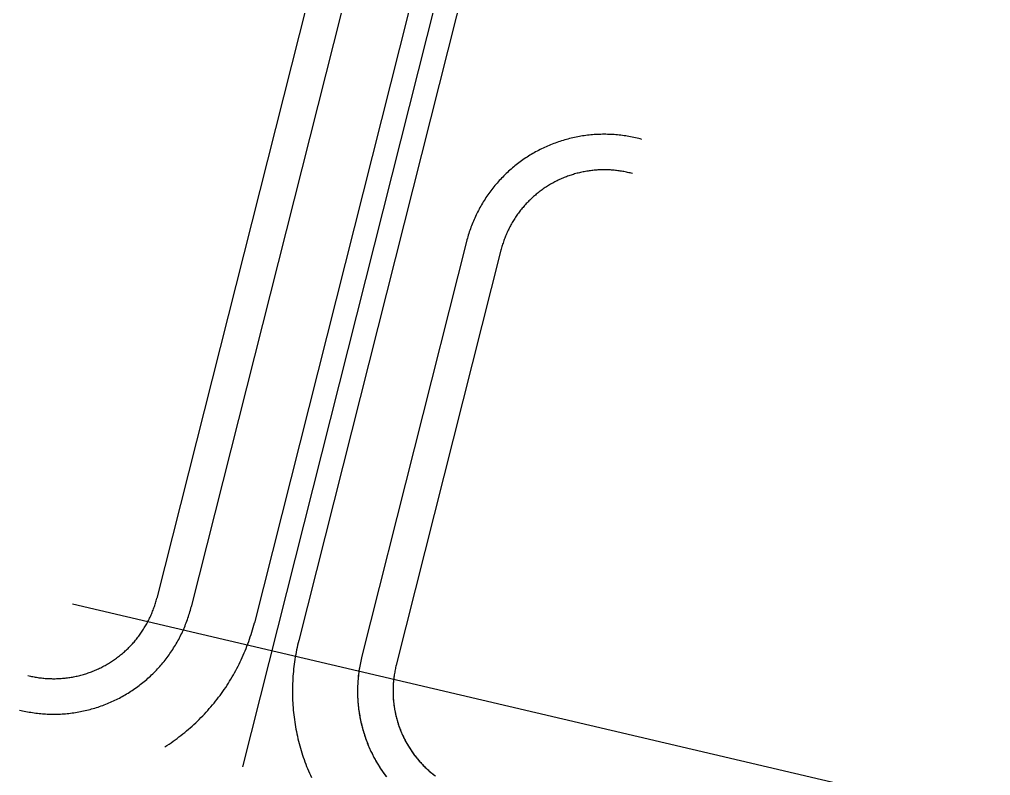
# Model space of a CAD drawing. Header units: metres. Extents: x 680594 to 684853, y 828874 to 830078.
# Drawn here: x 682885.6 to 682967.7, y 829491.9 to 829555.8 of the extents above; entities that cross this region are included whole.
import ezdxf

# ---------------------------------------------------------------- set-up
doc = ezdxf.new("R2010")
doc.units = ezdxf.units.M
doc.layers.add('PLOT_LINES', color=7, linetype='Continuous')

msp = doc.modelspace()

# ---------------------------------------------------------------- linework, layer by layer
at = {"layer": 'PLOT_LINES'}
for points in [[(682952.722, 829683.81), (682904.478, 829492.617)], [(682952.722, 829683.81), (682904.478, 829492.617)], [(682946.868, 829668.785), (682905.487, 829504.791)], [(682946.868, 829668.785), (682905.487, 829504.791)], [(682950.747, 829667.807), (682909.238, 829503.309)], [(682950.747, 829667.807), (682909.238, 829503.309)], [(682923.321, 829610.207), (682897.245, 829506.871)], [(682923.321, 829610.207), (682897.245, 829506.871)], [(682926.229, 829609.473), (682900.154, 829506.137)], [(682926.229, 829609.473), (682900.154, 829506.137)], [(682938.246, 829545.665), (682938.11, 829545.702), (682937.974, 829545.737), (682937.838, 829545.77), (682937.701, 829545.802), (682937.564, 829545.832), (682937.426, 829545.861), (682937.288, 829545.888), (682937.15, 829545.913), (682937.011, 829545.937), (682936.873, 829545.959), (682936.734, 829545.979), (682936.594, 829545.998), (682936.455, 829546.015), (682936.315, 829546.031), (682936.175, 829546.045), (682936.035, 829546.057), (682935.895, 829546.068), (682935.755, 829546.077), (682935.615, 829546.084), (682935.474, 829546.09), (682935.334, 829546.094), (682935.193, 829546.097), (682935.053, 829546.097), (682934.912, 829546.096), (682934.772, 829546.094), (682934.631, 829546.09), (682934.491, 829546.084), (682934.35, 829546.077), (682934.21, 829546.068), (682934.07, 829546.057), (682933.93, 829546.044), (682933.79, 829546.03), (682933.651, 829546.015), (682933.511, 829545.998), (682933.372, 829545.979), (682933.233, 829545.958), (682933.094, 829545.936), (682932.956, 829545.912), (682932.817, 829545.887), (682932.679, 829545.86), (682932.542, 829545.831), (682932.405, 829545.801), (682932.268, 829545.769), (682932.131, 829545.736), (682931.995, 829545.7), (682931.859, 829545.664), (682931.724, 829545.626), (682931.589, 829545.586), (682931.455, 829545.544), (682931.321, 829545.501), (682931.188, 829545.457), (682931.055, 829545.411), (682930.923, 829545.363), (682930.791, 829545.314), (682930.66, 829545.263), (682930.53, 829545.211), (682930.4, 829545.157), (682930.271, 829545.102), (682930.142, 829545.045), (682930.014, 829544.987), (682929.887, 829544.927), (682929.761, 829544.866), (682929.635, 829544.803), (682929.51, 829544.739), (682929.386, 829544.673), (682929.262, 829544.606), (682929.14, 829544.538), (682929.018, 829544.468), (682928.897, 829544.396), (682928.777, 829544.323), (682928.657, 829544.249), (682928.539, 829544.174), (682928.421, 829544.097), (682928.305, 829544.018), (682928.189, 829543.938), (682928.074, 829543.857), (682927.96, 829543.775), (682927.847, 829543.691), (682927.736, 829543.606), (682927.625, 829543.52), (682927.515, 829543.432), (682927.406, 829543.343), (682927.298, 829543.253), (682927.192, 829543.161), (682927.086, 829543.069), (682926.981, 829542.975), (682926.878, 829542.879), (682926.776, 829542.783), (682926.675, 829542.686), (682926.575, 829542.587), (682926.476, 829542.487), (682926.378, 829542.386), (682926.282, 829542.284), (682926.186, 829542.18), (682926.092, 829542.076), (682926, 829541.97), (682925.908, 829541.864), (682925.818, 829541.756), (682925.729, 829541.647), (682925.641, 829541.538), (682925.554, 829541.427), (682925.469, 829541.315), (682925.385, 829541.202), (682925.303, 829541.089), (682925.221, 829540.974), (682925.142, 829540.858), (682925.063, 829540.742), (682924.986, 829540.624), (682924.91, 829540.506), (682924.836, 829540.387), (682924.763, 829540.267), (682924.691, 829540.146), (682924.621, 829540.024), (682924.553, 829539.901), (682924.485, 829539.778), (682924.42, 829539.654), (682924.355, 829539.529), (682924.292, 829539.403), (682924.231, 829539.277), (682924.171, 829539.149), (682924.113, 829539.022), (682924.056, 829538.893), (682924, 829538.764), (682923.946, 829538.634), (682923.894, 829538.504), (682923.843, 829538.373), (682923.794, 829538.241), (682923.746, 829538.109), (682923.7, 829537.976), (682923.655, 829537.843), (682923.612, 829537.709), (682923.571, 829537.575), (682923.531, 829537.44), (682923.492, 829537.305), (682923.456, 829537.169), (682923.42, 829537.033)], [(682938.246, 829545.665), (682938.11, 829545.702), (682937.974, 829545.737), (682937.838, 829545.77), (682937.701, 829545.802), (682937.564, 829545.832), (682937.426, 829545.861), (682937.288, 829545.888), (682937.15, 829545.913), (682937.011, 829545.937), (682936.873, 829545.959), (682936.734, 829545.979), (682936.594, 829545.998), (682936.455, 829546.015), (682936.315, 829546.031), (682936.175, 829546.045), (682936.035, 829546.057), (682935.895, 829546.068), (682935.755, 829546.077), (682935.615, 829546.084), (682935.474, 829546.09), (682935.334, 829546.094), (682935.193, 829546.097), (682935.053, 829546.097), (682934.912, 829546.096), (682934.772, 829546.094), (682934.631, 829546.09), (682934.491, 829546.084), (682934.35, 829546.077), (682934.21, 829546.068), (682934.07, 829546.057), (682933.93, 829546.044), (682933.79, 829546.03), (682933.651, 829546.015), (682933.511, 829545.998), (682933.372, 829545.979), (682933.233, 829545.958), (682933.094, 829545.936), (682932.956, 829545.912), (682932.817, 829545.887), (682932.679, 829545.86), (682932.542, 829545.831), (682932.405, 829545.801), (682932.268, 829545.769), (682932.131, 829545.736), (682931.995, 829545.7), (682931.859, 829545.664), (682931.724, 829545.626), (682931.589, 829545.586), (682931.455, 829545.544), (682931.321, 829545.501), (682931.188, 829545.457), (682931.055, 829545.411), (682930.923, 829545.363), (682930.791, 829545.314), (682930.66, 829545.263), (682930.53, 829545.211), (682930.4, 829545.157), (682930.271, 829545.102), (682930.142, 829545.045), (682930.014, 829544.987), (682929.887, 829544.927), (682929.761, 829544.866), (682929.635, 829544.803), (682929.51, 829544.739), (682929.386, 829544.673), (682929.262, 829544.606), (682929.14, 829544.538), (682929.018, 829544.468), (682928.897, 829544.396), (682928.777, 829544.323), (682928.657, 829544.249), (682928.539, 829544.174), (682928.421, 829544.097), (682928.305, 829544.018), (682928.189, 829543.938), (682928.074, 829543.857), (682927.96, 829543.775), (682927.847, 829543.691), (682927.736, 829543.606), (682927.625, 829543.52), (682927.515, 829543.432), (682927.406, 829543.343), (682927.298, 829543.253), (682927.192, 829543.161), (682927.086, 829543.069), (682926.981, 829542.975), (682926.878, 829542.879), (682926.776, 829542.783), (682926.675, 829542.686), (682926.575, 829542.587), (682926.476, 829542.487), (682926.378, 829542.386), (682926.282, 829542.284), (682926.186, 829542.18), (682926.092, 829542.076), (682926, 829541.97), (682925.908, 829541.864), (682925.818, 829541.756), (682925.729, 829541.647), (682925.641, 829541.538), (682925.554, 829541.427), (682925.469, 829541.315), (682925.385, 829541.202), (682925.303, 829541.089), (682925.221, 829540.974), (682925.142, 829540.858), (682925.063, 829540.742), (682924.986, 829540.624), (682924.91, 829540.506), (682924.836, 829540.387), (682924.763, 829540.267), (682924.691, 829540.146), (682924.621, 829540.024), (682924.553, 829539.901), (682924.485, 829539.778), (682924.42, 829539.654), (682924.355, 829539.529), (682924.292, 829539.403), (682924.231, 829539.277), (682924.171, 829539.149), (682924.113, 829539.022), (682924.056, 829538.893), (682924, 829538.764), (682923.946, 829538.634), (682923.894, 829538.504), (682923.843, 829538.373), (682923.794, 829538.241), (682923.746, 829538.109), (682923.7, 829537.976), (682923.655, 829537.843), (682923.612, 829537.709), (682923.571, 829537.575), (682923.531, 829537.44), (682923.492, 829537.305), (682923.456, 829537.169), (682923.42, 829537.033)], [(682937.449, 829542.773), (682937.347, 829542.801), (682937.245, 829542.827), (682937.142, 829542.852), (682937.04, 829542.876), (682936.937, 829542.899), (682936.834, 829542.92), (682936.73, 829542.94), (682936.626, 829542.959), (682936.523, 829542.977), (682936.418, 829542.994), (682936.314, 829543.009), (682936.21, 829543.023), (682936.105, 829543.036), (682936, 829543.048), (682935.895, 829543.058), (682935.79, 829543.067), (682935.685, 829543.075), (682935.58, 829543.082), (682935.475, 829543.088), (682935.37, 829543.092), (682935.264, 829543.095), (682935.159, 829543.097), (682935.053, 829543.097), (682934.948, 829543.097), (682934.843, 829543.095), (682934.737, 829543.092), (682934.632, 829543.087), (682934.527, 829543.082), (682934.422, 829543.075), (682934.316, 829543.067), (682934.211, 829543.058), (682934.107, 829543.047), (682934.002, 829543.035), (682933.897, 829543.022), (682933.793, 829543.008), (682933.689, 829542.993), (682933.584, 829542.976), (682933.481, 829542.958), (682933.377, 829542.939), (682933.273, 829542.919), (682933.17, 829542.898), (682933.067, 829542.875), (682932.965, 829542.851), (682932.862, 829542.826), (682932.76, 829542.8), (682932.659, 829542.772), (682932.557, 829542.744), (682932.456, 829542.714), (682932.355, 829542.683), (682932.255, 829542.65), (682932.155, 829542.617), (682932.055, 829542.583), (682931.956, 829542.547), (682931.857, 829542.51), (682931.759, 829542.472), (682931.661, 829542.433), (682931.564, 829542.392), (682931.467, 829542.351), (682931.371, 829542.308), (682931.275, 829542.265), (682931.179, 829542.22), (682931.084, 829542.174), (682930.99, 829542.127), (682930.896, 829542.079), (682930.803, 829542.029), (682930.711, 829541.979), (682930.619, 829541.928), (682930.527, 829541.875), (682930.436, 829541.821), (682930.346, 829541.767), (682930.257, 829541.711), (682930.168, 829541.654), (682930.08, 829541.597), (682929.992, 829541.538), (682929.906, 829541.478), (682929.819, 829541.417), (682929.734, 829541.355), (682929.649, 829541.293), (682929.566, 829541.229), (682929.482, 829541.164), (682929.4, 829541.098), (682929.318, 829541.032), (682929.238, 829540.964), (682929.158, 829540.895), (682929.078, 829540.826), (682929, 829540.755), (682928.922, 829540.684), (682928.846, 829540.612), (682928.77, 829540.539), (682928.695, 829540.464), (682928.621, 829540.39), (682928.548, 829540.314), (682928.475, 829540.237), (682928.404, 829540.16), (682928.333, 829540.081), (682928.264, 829540.002), (682928.195, 829539.922), (682928.127, 829539.841), (682928.06, 829539.76), (682927.994, 829539.678), (682927.93, 829539.595), (682927.866, 829539.511), (682927.803, 829539.426), (682927.741, 829539.341), (682927.68, 829539.255), (682927.62, 829539.168), (682927.561, 829539.081), (682927.503, 829538.993), (682927.447, 829538.904), (682927.391, 829538.814), (682927.336, 829538.724), (682927.282, 829538.634), (682927.23, 829538.542), (682927.178, 829538.45), (682927.128, 829538.358), (682927.079, 829538.265), (682927.03, 829538.171), (682926.983, 829538.077), (682926.937, 829537.982), (682926.892, 829537.886), (682926.848, 829537.791), (682926.806, 829537.694), (682926.764, 829537.597), (682926.724, 829537.5), (682926.684, 829537.402), (682926.646, 829537.304), (682926.609, 829537.205), (682926.574, 829537.106), (682926.539, 829537.007), (682926.505, 829536.907), (682926.473, 829536.806), (682926.442, 829536.706), (682926.412, 829536.605), (682926.383, 829536.503), (682926.356, 829536.401), (682926.329, 829536.299)], [(682937.449, 829542.773), (682937.347, 829542.801), (682937.245, 829542.827), (682937.142, 829542.852), (682937.04, 829542.876), (682936.937, 829542.899), (682936.834, 829542.92), (682936.73, 829542.94), (682936.626, 829542.959), (682936.523, 829542.977), (682936.418, 829542.994), (682936.314, 829543.009), (682936.21, 829543.023), (682936.105, 829543.036), (682936, 829543.048), (682935.895, 829543.058), (682935.79, 829543.067), (682935.685, 829543.075), (682935.58, 829543.082), (682935.475, 829543.088), (682935.37, 829543.092), (682935.264, 829543.095), (682935.159, 829543.097), (682935.053, 829543.097), (682934.948, 829543.097), (682934.843, 829543.095), (682934.737, 829543.092), (682934.632, 829543.087), (682934.527, 829543.082), (682934.422, 829543.075), (682934.316, 829543.067), (682934.211, 829543.058), (682934.107, 829543.047), (682934.002, 829543.035), (682933.897, 829543.022), (682933.793, 829543.008), (682933.689, 829542.993), (682933.584, 829542.976), (682933.481, 829542.958), (682933.377, 829542.939), (682933.273, 829542.919), (682933.17, 829542.898), (682933.067, 829542.875), (682932.965, 829542.851), (682932.862, 829542.826), (682932.76, 829542.8), (682932.659, 829542.772), (682932.557, 829542.744), (682932.456, 829542.714), (682932.355, 829542.683), (682932.255, 829542.65), (682932.155, 829542.617), (682932.055, 829542.583), (682931.956, 829542.547), (682931.857, 829542.51), (682931.759, 829542.472), (682931.661, 829542.433), (682931.564, 829542.392), (682931.467, 829542.351), (682931.371, 829542.308), (682931.275, 829542.265), (682931.179, 829542.22), (682931.084, 829542.174), (682930.99, 829542.127), (682930.896, 829542.079), (682930.803, 829542.029), (682930.711, 829541.979), (682930.619, 829541.928), (682930.527, 829541.875), (682930.436, 829541.821), (682930.346, 829541.767), (682930.257, 829541.711), (682930.168, 829541.654), (682930.08, 829541.597), (682929.992, 829541.538), (682929.906, 829541.478), (682929.819, 829541.417), (682929.734, 829541.355), (682929.649, 829541.293), (682929.566, 829541.229), (682929.482, 829541.164), (682929.4, 829541.098), (682929.318, 829541.032), (682929.238, 829540.964), (682929.158, 829540.895), (682929.078, 829540.826), (682929, 829540.755), (682928.922, 829540.684), (682928.846, 829540.612), (682928.77, 829540.539), (682928.695, 829540.464), (682928.621, 829540.39), (682928.548, 829540.314), (682928.475, 829540.237), (682928.404, 829540.16), (682928.333, 829540.081), (682928.264, 829540.002), (682928.195, 829539.922), (682928.127, 829539.841), (682928.06, 829539.76), (682927.994, 829539.678), (682927.93, 829539.595), (682927.866, 829539.511), (682927.803, 829539.426), (682927.741, 829539.341), (682927.68, 829539.255), (682927.62, 829539.168), (682927.561, 829539.081), (682927.503, 829538.993), (682927.447, 829538.904), (682927.391, 829538.814), (682927.336, 829538.724), (682927.282, 829538.634), (682927.23, 829538.542), (682927.178, 829538.45), (682927.128, 829538.358), (682927.079, 829538.265), (682927.03, 829538.171), (682926.983, 829538.077), (682926.937, 829537.982), (682926.892, 829537.886), (682926.848, 829537.791), (682926.806, 829537.694), (682926.764, 829537.597), (682926.724, 829537.5), (682926.684, 829537.402), (682926.646, 829537.304), (682926.609, 829537.205), (682926.574, 829537.106), (682926.539, 829537.007), (682926.505, 829536.907), (682926.473, 829536.806), (682926.442, 829536.706), (682926.412, 829536.605), (682926.383, 829536.503), (682926.356, 829536.401), (682926.329, 829536.299)], [(682923.42, 829537.033), (682914.571, 829501.963)], [(682923.42, 829537.033), (682914.571, 829501.963)], [(682926.329, 829536.299), (682917.48, 829501.229)], [(682926.329, 829536.299), (682917.48, 829501.229)], [(682886.352, 829500.337), (682886.454, 829500.313), (682886.557, 829500.289), (682886.66, 829500.267), (682886.763, 829500.246), (682886.866, 829500.226), (682886.97, 829500.207), (682887.074, 829500.189), (682887.178, 829500.173), (682887.282, 829500.158), (682887.386, 829500.144), (682887.49, 829500.132), (682887.595, 829500.12), (682887.7, 829500.11), (682887.805, 829500.101), (682887.91, 829500.093), (682888.015, 829500.087), (682888.12, 829500.081), (682888.225, 829500.077), (682888.33, 829500.075), (682888.435, 829500.073), (682888.54, 829500.073), (682888.646, 829500.074), (682888.751, 829500.076), (682888.856, 829500.079), (682888.961, 829500.084), (682889.066, 829500.089), (682889.171, 829500.096), (682889.276, 829500.105), (682889.381, 829500.114), (682889.486, 829500.125), (682889.59, 829500.137), (682889.695, 829500.15), (682889.799, 829500.164), (682889.903, 829500.18), (682890.007, 829500.197), (682890.11, 829500.215), (682890.214, 829500.234), (682890.317, 829500.254), (682890.42, 829500.276), (682890.523, 829500.299), (682890.625, 829500.323), (682890.727, 829500.348), (682890.829, 829500.374), (682890.931, 829500.402), (682891.032, 829500.431), (682891.133, 829500.461), (682891.233, 829500.492), (682891.334, 829500.524), (682891.433, 829500.558), (682891.533, 829500.592), (682891.632, 829500.628), (682891.73, 829500.665), (682891.828, 829500.703), (682891.926, 829500.743), (682892.023, 829500.783), (682892.12, 829500.824), (682892.216, 829500.867), (682892.312, 829500.911), (682892.407, 829500.956), (682892.501, 829501.002), (682892.595, 829501.049), (682892.689, 829501.097), (682892.782, 829501.146), (682892.874, 829501.197), (682892.966, 829501.248), (682893.057, 829501.301), (682893.148, 829501.354), (682893.238, 829501.409), (682893.327, 829501.465), (682893.416, 829501.522), (682893.504, 829501.579), (682893.591, 829501.638), (682893.677, 829501.698), (682893.763, 829501.759), (682893.848, 829501.821), (682893.933, 829501.883), (682894.017, 829501.947), (682894.099, 829502.012), (682894.182, 829502.078), (682894.263, 829502.144), (682894.344, 829502.212), (682894.423, 829502.281), (682894.502, 829502.35), (682894.581, 829502.421), (682894.658, 829502.492), (682894.735, 829502.564), (682894.81, 829502.637), (682894.885, 829502.711), (682894.959, 829502.786), (682895.032, 829502.862), (682895.104, 829502.938), (682895.175, 829503.016), (682895.246, 829503.094), (682895.315, 829503.173), (682895.384, 829503.253), (682895.451, 829503.334), (682895.518, 829503.415), (682895.584, 829503.497), (682895.648, 829503.58), (682895.712, 829503.664), (682895.775, 829503.748), (682895.837, 829503.834), (682895.897, 829503.92), (682895.957, 829504.006), (682896.016, 829504.094), (682896.074, 829504.182), (682896.13, 829504.27), (682896.186, 829504.36), (682896.24, 829504.449), (682896.294, 829504.54), (682896.346, 829504.631), (682896.398, 829504.723), (682896.448, 829504.816), (682896.497, 829504.909), (682896.545, 829505.002), (682896.592, 829505.096), (682896.638, 829505.191), (682896.683, 829505.286), (682896.727, 829505.382), (682896.77, 829505.478), (682896.811, 829505.575), (682896.851, 829505.672), (682896.891, 829505.77), (682896.929, 829505.868), (682896.965, 829505.966), (682897.001, 829506.065), (682897.036, 829506.165), (682897.069, 829506.264), (682897.101, 829506.365), (682897.133, 829506.465), (682897.162, 829506.566), (682897.191, 829506.667), (682897.219, 829506.769), (682897.245, 829506.871)], [(682886.352, 829500.337), (682886.454, 829500.313), (682886.557, 829500.289), (682886.66, 829500.267), (682886.763, 829500.246), (682886.866, 829500.226), (682886.97, 829500.207), (682887.074, 829500.189), (682887.178, 829500.173), (682887.282, 829500.158), (682887.386, 829500.144), (682887.49, 829500.132), (682887.595, 829500.12), (682887.7, 829500.11), (682887.805, 829500.101), (682887.91, 829500.093), (682888.015, 829500.087), (682888.12, 829500.081), (682888.225, 829500.077), (682888.33, 829500.075), (682888.435, 829500.073), (682888.54, 829500.073), (682888.646, 829500.074), (682888.751, 829500.076), (682888.856, 829500.079), (682888.961, 829500.084), (682889.066, 829500.089), (682889.171, 829500.096), (682889.276, 829500.105), (682889.381, 829500.114), (682889.486, 829500.125), (682889.59, 829500.137), (682889.695, 829500.15), (682889.799, 829500.164), (682889.903, 829500.18), (682890.007, 829500.197), (682890.11, 829500.215), (682890.214, 829500.234), (682890.317, 829500.254), (682890.42, 829500.276), (682890.523, 829500.299), (682890.625, 829500.323), (682890.727, 829500.348), (682890.829, 829500.374), (682890.931, 829500.402), (682891.032, 829500.431), (682891.133, 829500.461), (682891.233, 829500.492), (682891.334, 829500.524), (682891.433, 829500.558), (682891.533, 829500.592), (682891.632, 829500.628), (682891.73, 829500.665), (682891.828, 829500.703), (682891.926, 829500.743), (682892.023, 829500.783), (682892.12, 829500.824), (682892.216, 829500.867), (682892.312, 829500.911), (682892.407, 829500.956), (682892.501, 829501.002), (682892.595, 829501.049), (682892.689, 829501.097), (682892.782, 829501.146), (682892.874, 829501.197), (682892.966, 829501.248), (682893.057, 829501.301), (682893.148, 829501.354), (682893.238, 829501.409), (682893.327, 829501.465), (682893.416, 829501.522), (682893.504, 829501.579), (682893.591, 829501.638), (682893.677, 829501.698), (682893.763, 829501.759), (682893.848, 829501.821), (682893.933, 829501.883), (682894.017, 829501.947), (682894.099, 829502.012), (682894.182, 829502.078), (682894.263, 829502.144), (682894.344, 829502.212), (682894.423, 829502.281), (682894.502, 829502.35), (682894.581, 829502.421), (682894.658, 829502.492), (682894.735, 829502.564), (682894.81, 829502.637), (682894.885, 829502.711), (682894.959, 829502.786), (682895.032, 829502.862), (682895.104, 829502.938), (682895.175, 829503.016), (682895.246, 829503.094), (682895.315, 829503.173), (682895.384, 829503.253), (682895.451, 829503.334), (682895.518, 829503.415), (682895.584, 829503.497), (682895.648, 829503.58), (682895.712, 829503.664), (682895.775, 829503.748), (682895.837, 829503.834), (682895.897, 829503.92), (682895.957, 829504.006), (682896.016, 829504.094), (682896.074, 829504.182), (682896.13, 829504.27), (682896.186, 829504.36), (682896.24, 829504.449), (682896.294, 829504.54), (682896.346, 829504.631), (682896.398, 829504.723), (682896.448, 829504.816), (682896.497, 829504.909), (682896.545, 829505.002), (682896.592, 829505.096), (682896.638, 829505.191), (682896.683, 829505.286), (682896.727, 829505.382), (682896.77, 829505.478), (682896.811, 829505.575), (682896.851, 829505.672), (682896.891, 829505.77), (682896.929, 829505.868), (682896.965, 829505.966), (682897.001, 829506.065), (682897.036, 829506.165), (682897.069, 829506.264), (682897.101, 829506.365), (682897.133, 829506.465), (682897.162, 829506.566), (682897.191, 829506.667), (682897.219, 829506.769), (682897.245, 829506.871)], [(682890.127, 829506.414), (683379.648, 829391.555)], [(682890.127, 829506.414), (683379.648, 829391.555)], [(682885.63, 829497.425), (682885.766, 829497.392), (682885.903, 829497.361), (682886.04, 829497.331), (682886.178, 829497.303), (682886.316, 829497.277), (682886.454, 829497.252), (682886.592, 829497.228), (682886.731, 829497.207), (682886.869, 829497.187), (682887.008, 829497.168), (682887.148, 829497.151), (682887.287, 829497.136), (682887.427, 829497.122), (682887.567, 829497.11), (682887.707, 829497.1), (682887.847, 829497.091), (682887.987, 829497.084), (682888.127, 829497.079), (682888.267, 829497.075), (682888.407, 829497.073), (682888.548, 829497.073), (682888.688, 829497.074), (682888.828, 829497.077), (682888.969, 829497.081), (682889.109, 829497.087), (682889.249, 829497.095), (682889.389, 829497.104), (682889.529, 829497.115), (682889.668, 829497.128), (682889.808, 829497.142), (682889.947, 829497.158), (682890.087, 829497.176), (682890.226, 829497.195), (682890.364, 829497.215), (682890.503, 829497.238), (682890.641, 829497.262), (682890.779, 829497.287), (682890.917, 829497.315), (682891.054, 829497.344), (682891.191, 829497.374), (682891.328, 829497.406), (682891.464, 829497.44), (682891.6, 829497.475), (682891.735, 829497.512), (682891.87, 829497.55), (682892.004, 829497.59), (682892.138, 829497.632), (682892.272, 829497.675), (682892.405, 829497.719), (682892.537, 829497.766), (682892.669, 829497.813), (682892.801, 829497.863), (682892.931, 829497.913), (682893.062, 829497.966), (682893.191, 829498.02), (682893.32, 829498.075), (682893.448, 829498.132), (682893.576, 829498.19), (682893.703, 829498.25), (682893.829, 829498.312), (682893.954, 829498.374), (682894.079, 829498.439), (682894.203, 829498.504), (682894.326, 829498.572), (682894.449, 829498.64), (682894.57, 829498.71), (682894.691, 829498.782), (682894.811, 829498.855), (682894.93, 829498.929), (682895.048, 829499.005), (682895.165, 829499.082), (682895.282, 829499.16), (682895.397, 829499.24), (682895.512, 829499.321), (682895.625, 829499.403), (682895.738, 829499.487), (682895.849, 829499.572), (682895.96, 829499.658), (682896.069, 829499.746), (682896.178, 829499.835), (682896.285, 829499.925), (682896.392, 829500.017), (682896.497, 829500.109), (682896.601, 829500.203), (682896.705, 829500.298), (682896.807, 829500.395), (682896.907, 829500.492), (682897.007, 829500.591), (682897.106, 829500.691), (682897.203, 829500.791), (682897.299, 829500.894), (682897.394, 829500.997), (682897.488, 829501.101), (682897.581, 829501.207), (682897.672, 829501.313), (682897.762, 829501.421), (682897.851, 829501.529), (682897.939, 829501.639), (682898.025, 829501.749), (682898.11, 829501.861), (682898.194, 829501.974), (682898.276, 829502.087), (682898.357, 829502.202), (682898.437, 829502.317), (682898.515, 829502.434), (682898.592, 829502.551), (682898.667, 829502.669), (682898.742, 829502.788), (682898.814, 829502.908), (682898.886, 829503.029), (682898.956, 829503.151), (682899.024, 829503.273), (682899.091, 829503.396), (682899.157, 829503.52), (682899.221, 829503.645), (682899.284, 829503.771), (682899.345, 829503.897), (682899.405, 829504.024), (682899.463, 829504.152), (682899.52, 829504.28), (682899.575, 829504.409), (682899.629, 829504.538), (682899.681, 829504.669), (682899.732, 829504.799), (682899.781, 829504.931), (682899.829, 829505.063), (682899.875, 829505.195), (682899.919, 829505.328), (682899.962, 829505.462), (682900.004, 829505.596), (682900.044, 829505.73), (682900.082, 829505.865), (682900.119, 829506.001), (682900.154, 829506.137)], [(682885.63, 829497.425), (682885.766, 829497.392), (682885.903, 829497.361), (682886.04, 829497.331), (682886.178, 829497.303), (682886.316, 829497.277), (682886.454, 829497.252), (682886.592, 829497.228), (682886.731, 829497.207), (682886.869, 829497.187), (682887.008, 829497.168), (682887.148, 829497.151), (682887.287, 829497.136), (682887.427, 829497.122), (682887.567, 829497.11), (682887.707, 829497.1), (682887.847, 829497.091), (682887.987, 829497.084), (682888.127, 829497.079), (682888.267, 829497.075), (682888.407, 829497.073), (682888.548, 829497.073), (682888.688, 829497.074), (682888.828, 829497.077), (682888.969, 829497.081), (682889.109, 829497.087), (682889.249, 829497.095), (682889.389, 829497.104), (682889.529, 829497.115), (682889.668, 829497.128), (682889.808, 829497.142), (682889.947, 829497.158), (682890.087, 829497.176), (682890.226, 829497.195), (682890.364, 829497.215), (682890.503, 829497.238), (682890.641, 829497.262), (682890.779, 829497.287), (682890.917, 829497.315), (682891.054, 829497.344), (682891.191, 829497.374), (682891.328, 829497.406), (682891.464, 829497.44), (682891.6, 829497.475), (682891.735, 829497.512), (682891.87, 829497.55), (682892.004, 829497.59), (682892.138, 829497.632), (682892.272, 829497.675), (682892.405, 829497.719), (682892.537, 829497.766), (682892.669, 829497.813), (682892.801, 829497.863), (682892.931, 829497.913), (682893.062, 829497.966), (682893.191, 829498.02), (682893.32, 829498.075), (682893.448, 829498.132), (682893.576, 829498.19), (682893.703, 829498.25), (682893.829, 829498.312), (682893.954, 829498.374), (682894.079, 829498.439), (682894.203, 829498.504), (682894.326, 829498.572), (682894.449, 829498.64), (682894.57, 829498.71), (682894.691, 829498.782), (682894.811, 829498.855), (682894.93, 829498.929), (682895.048, 829499.005), (682895.165, 829499.082), (682895.282, 829499.16), (682895.397, 829499.24), (682895.512, 829499.321), (682895.625, 829499.403), (682895.738, 829499.487), (682895.849, 829499.572), (682895.96, 829499.658), (682896.069, 829499.746), (682896.178, 829499.835), (682896.285, 829499.925), (682896.392, 829500.017), (682896.497, 829500.109), (682896.601, 829500.203), (682896.705, 829500.298), (682896.807, 829500.395), (682896.907, 829500.492), (682897.007, 829500.591), (682897.106, 829500.691), (682897.203, 829500.791), (682897.299, 829500.894), (682897.394, 829500.997), (682897.488, 829501.101), (682897.581, 829501.207), (682897.672, 829501.313), (682897.762, 829501.421), (682897.851, 829501.529), (682897.939, 829501.639), (682898.025, 829501.749), (682898.11, 829501.861), (682898.194, 829501.974), (682898.276, 829502.087), (682898.357, 829502.202), (682898.437, 829502.317), (682898.515, 829502.434), (682898.592, 829502.551), (682898.667, 829502.669), (682898.742, 829502.788), (682898.814, 829502.908), (682898.886, 829503.029), (682898.956, 829503.151), (682899.024, 829503.273), (682899.091, 829503.396), (682899.157, 829503.52), (682899.221, 829503.645), (682899.284, 829503.771), (682899.345, 829503.897), (682899.405, 829504.024), (682899.463, 829504.152), (682899.52, 829504.28), (682899.575, 829504.409), (682899.629, 829504.538), (682899.681, 829504.669), (682899.732, 829504.799), (682899.781, 829504.931), (682899.829, 829505.063), (682899.875, 829505.195), (682899.919, 829505.328), (682899.962, 829505.462), (682900.004, 829505.596), (682900.044, 829505.73), (682900.082, 829505.865), (682900.119, 829506.001), (682900.154, 829506.137)], [(682897.929, 829494.318), (682898.103, 829494.431), (682898.275, 829494.545), (682898.446, 829494.661), (682898.616, 829494.779), (682898.784, 829494.899), (682898.95, 829495.022), (682899.115, 829495.146), (682899.279, 829495.272), (682899.441, 829495.4), (682899.602, 829495.53), (682899.761, 829495.662), (682899.919, 829495.796), (682900.075, 829495.931), (682900.229, 829496.068), (682900.382, 829496.208), (682900.533, 829496.349), (682900.683, 829496.491), (682900.83, 829496.636), (682900.976, 829496.782), (682901.121, 829496.93), (682901.263, 829497.08), (682901.404, 829497.231), (682901.543, 829497.384), (682901.68, 829497.539), (682901.815, 829497.695), (682901.949, 829497.853), (682902.08, 829498.012), (682902.21, 829498.173), (682902.338, 829498.336), (682902.464, 829498.5), (682902.587, 829498.665), (682902.709, 829498.832), (682902.829, 829499), (682902.947, 829499.17), (682903.063, 829499.341), (682903.177, 829499.514), (682903.289, 829499.687), (682903.399, 829499.862), (682903.507, 829500.039), (682903.612, 829500.216), (682903.716, 829500.395), (682903.817, 829500.575), (682903.916, 829500.757), (682904.014, 829500.939), (682904.109, 829501.123), (682904.201, 829501.307), (682904.292, 829501.493), (682904.38, 829501.68), (682904.467, 829501.868), (682904.551, 829502.057), (682904.632, 829502.246), (682904.712, 829502.437), (682904.789, 829502.629), (682904.864, 829502.821), (682904.937, 829503.015), (682905.007, 829503.209), (682905.075, 829503.404), (682905.141, 829503.6), (682905.204, 829503.797), (682905.266, 829503.994), (682905.324, 829504.193), (682905.381, 829504.391), (682905.435, 829504.591), (682905.487, 829504.791)], [(682897.929, 829494.318), (682898.103, 829494.431), (682898.275, 829494.545), (682898.446, 829494.661), (682898.616, 829494.779), (682898.784, 829494.899), (682898.95, 829495.022), (682899.115, 829495.146), (682899.279, 829495.272), (682899.441, 829495.4), (682899.602, 829495.53), (682899.761, 829495.662), (682899.919, 829495.796), (682900.075, 829495.931), (682900.229, 829496.068), (682900.382, 829496.208), (682900.533, 829496.349), (682900.683, 829496.491), (682900.83, 829496.636), (682900.976, 829496.782), (682901.121, 829496.93), (682901.263, 829497.08), (682901.404, 829497.231), (682901.543, 829497.384), (682901.68, 829497.539), (682901.815, 829497.695), (682901.949, 829497.853), (682902.08, 829498.012), (682902.21, 829498.173), (682902.338, 829498.336), (682902.464, 829498.5), (682902.587, 829498.665), (682902.709, 829498.832), (682902.829, 829499), (682902.947, 829499.17), (682903.063, 829499.341), (682903.177, 829499.514), (682903.289, 829499.687), (682903.399, 829499.862), (682903.507, 829500.039), (682903.612, 829500.216), (682903.716, 829500.395), (682903.817, 829500.575), (682903.916, 829500.757), (682904.014, 829500.939), (682904.109, 829501.123), (682904.201, 829501.307), (682904.292, 829501.493), (682904.38, 829501.68), (682904.467, 829501.868), (682904.551, 829502.057), (682904.632, 829502.246), (682904.712, 829502.437), (682904.789, 829502.629), (682904.864, 829502.821), (682904.937, 829503.015), (682905.007, 829503.209), (682905.075, 829503.404), (682905.141, 829503.6), (682905.204, 829503.797), (682905.266, 829503.994), (682905.324, 829504.193), (682905.381, 829504.391), (682905.435, 829504.591), (682905.487, 829504.791)], [(682909.238, 829503.309), (682909.189, 829503.11), (682909.143, 829502.911), (682909.098, 829502.711), (682909.056, 829502.511), (682909.017, 829502.31), (682908.98, 829502.109), (682908.945, 829501.907), (682908.912, 829501.705), (682908.882, 829501.503), (682908.854, 829501.3), (682908.829, 829501.097), (682908.806, 829500.894), (682908.785, 829500.69), (682908.767, 829500.486), (682908.751, 829500.282), (682908.738, 829500.078), (682908.727, 829499.874), (682908.718, 829499.669), (682908.712, 829499.465), (682908.708, 829499.26), (682908.706, 829499.055), (682908.707, 829498.851), (682908.71, 829498.646), (682908.716, 829498.442), (682908.724, 829498.237), (682908.734, 829498.033), (682908.747, 829497.829), (682908.762, 829497.625), (682908.78, 829497.421), (682908.8, 829497.217), (682908.822, 829497.014), (682908.847, 829496.811), (682908.874, 829496.608), (682908.904, 829496.405), (682908.936, 829496.203), (682908.97, 829496.001), (682909.006, 829495.8), (682909.045, 829495.599), (682909.086, 829495.399), (682909.13, 829495.199), (682909.176, 829494.999), (682909.224, 829494.8), (682909.275, 829494.602), (682909.328, 829494.405), (682909.383, 829494.207), (682909.44, 829494.011), (682909.5, 829493.815), (682909.562, 829493.62), (682909.627, 829493.426), (682909.693, 829493.233), (682909.762, 829493.04), (682909.833, 829492.848), (682909.907, 829492.657), (682909.982, 829492.467), (682910.06, 829492.278), (682910.14, 829492.089), (682910.222, 829491.902), (682910.307, 829491.716)], [(682909.238, 829503.309), (682909.189, 829503.11), (682909.143, 829502.911), (682909.098, 829502.711), (682909.056, 829502.511), (682909.017, 829502.31), (682908.98, 829502.109), (682908.945, 829501.907), (682908.912, 829501.705), (682908.882, 829501.503), (682908.854, 829501.3), (682908.829, 829501.097), (682908.806, 829500.894), (682908.785, 829500.69), (682908.767, 829500.486), (682908.751, 829500.282), (682908.738, 829500.078), (682908.727, 829499.874), (682908.718, 829499.669), (682908.712, 829499.465), (682908.708, 829499.26), (682908.706, 829499.055), (682908.707, 829498.851), (682908.71, 829498.646), (682908.716, 829498.442), (682908.724, 829498.237), (682908.734, 829498.033), (682908.747, 829497.829), (682908.762, 829497.625), (682908.78, 829497.421), (682908.8, 829497.217), (682908.822, 829497.014), (682908.847, 829496.811), (682908.874, 829496.608), (682908.904, 829496.405), (682908.936, 829496.203), (682908.97, 829496.001), (682909.006, 829495.8), (682909.045, 829495.599), (682909.086, 829495.399), (682909.13, 829495.199), (682909.176, 829494.999), (682909.224, 829494.8), (682909.275, 829494.602), (682909.328, 829494.405), (682909.383, 829494.207), (682909.44, 829494.011), (682909.5, 829493.815), (682909.562, 829493.62), (682909.627, 829493.426), (682909.693, 829493.233), (682909.762, 829493.04), (682909.833, 829492.848), (682909.907, 829492.657), (682909.982, 829492.467), (682910.06, 829492.278), (682910.14, 829492.089), (682910.222, 829491.902), (682910.307, 829491.716)], [(682914.571, 829501.963), (682914.538, 829501.827), (682914.506, 829501.691), (682914.476, 829501.555), (682914.447, 829501.418), (682914.42, 829501.282), (682914.394, 829501.144), (682914.371, 829501.007), (682914.348, 829500.869), (682914.328, 829500.731), (682914.309, 829500.592), (682914.291, 829500.454), (682914.276, 829500.315), (682914.261, 829500.176), (682914.249, 829500.037), (682914.238, 829499.898), (682914.228, 829499.759), (682914.221, 829499.619), (682914.215, 829499.48), (682914.21, 829499.34), (682914.207, 829499.201), (682914.206, 829499.061), (682914.207, 829498.921), (682914.209, 829498.782), (682914.212, 829498.642), (682914.218, 829498.503), (682914.225, 829498.363), (682914.233, 829498.224), (682914.243, 829498.085), (682914.255, 829497.945), (682914.268, 829497.806), (682914.283, 829497.668), (682914.3, 829497.529), (682914.318, 829497.391), (682914.338, 829497.252), (682914.36, 829497.114), (682914.383, 829496.977), (682914.407, 829496.839), (682914.434, 829496.702), (682914.461, 829496.565), (682914.491, 829496.429), (682914.522, 829496.293), (682914.554, 829496.157), (682914.589, 829496.022), (682914.624, 829495.887), (682914.662, 829495.752), (682914.701, 829495.618), (682914.741, 829495.484), (682914.783, 829495.351), (682914.827, 829495.218), (682914.872, 829495.086), (682914.918, 829494.955), (682914.966, 829494.824), (682915.016, 829494.693), (682915.067, 829494.563), (682915.12, 829494.434), (682915.174, 829494.305), (682915.23, 829494.177), (682915.287, 829494.05), (682915.346, 829493.923), (682915.406, 829493.797), (682915.467, 829493.672), (682915.53, 829493.547), (682915.595, 829493.423), (682915.661, 829493.3), (682915.728, 829493.178), (682915.797, 829493.056), (682915.867, 829492.936), (682915.939, 829492.816), (682916.012, 829492.697), (682916.086, 829492.579), (682916.162, 829492.461), (682916.239, 829492.345), (682916.317, 829492.229), (682916.397, 829492.115), (682916.478, 829492.001), (682916.56, 829491.888), (682916.644, 829491.777)], [(682914.571, 829501.963), (682914.537, 829501.826), (682914.505, 829501.689), (682914.475, 829501.552), (682914.446, 829501.414), (682914.419, 829501.276), (682914.393, 829501.138), (682914.369, 829500.999), (682914.347, 829500.861), (682914.326, 829500.721), (682914.307, 829500.582), (682914.29, 829500.442), (682914.274, 829500.303), (682914.26, 829500.163), (682914.248, 829500.023), (682914.237, 829499.882), (682914.227, 829499.742), (682914.22, 829499.602), (682914.214, 829499.461), (682914.21, 829499.32), (682914.207, 829499.18), (682914.206, 829499.039), (682914.207, 829498.898), (682914.209, 829498.758), (682914.213, 829498.617), (682914.219, 829498.477), (682914.226, 829498.336), (682914.235, 829498.196), (682914.246, 829498.055), (682914.258, 829497.915), (682914.272, 829497.775), (682914.287, 829497.636), (682914.304, 829497.496), (682914.323, 829497.357), (682914.343, 829497.217), (682914.365, 829497.078), (682914.389, 829496.94), (682914.414, 829496.801), (682914.441, 829496.663), (682914.47, 829496.526), (682914.5, 829496.388), (682914.532, 829496.251), (682914.565, 829496.114), (682914.6, 829495.978), (682914.636, 829495.842), (682914.675, 829495.707), (682914.714, 829495.572), (682914.756, 829495.438), (682914.798, 829495.304), (682914.843, 829495.17), (682914.889, 829495.037), (682914.936, 829494.905), (682914.986, 829494.773), (682915.036, 829494.642), (682915.088, 829494.511), (682915.142, 829494.381), (682915.197, 829494.252), (682915.254, 829494.123), (682915.312, 829493.995), (682915.372, 829493.868), (682915.433, 829493.741), (682915.496, 829493.615), (682915.56, 829493.49), (682915.626, 829493.365), (682915.693, 829493.242), (682915.761, 829493.119), (682915.831, 829492.997), (682915.903, 829492.876), (682915.976, 829492.755), (682916.05, 829492.636), (682916.125, 829492.517), (682916.202, 829492.4), (682916.281, 829492.283), (682916.36, 829492.167), (682916.442, 829492.052), (682916.524, 829491.938), (682916.608, 829491.825)], [(682917.48, 829501.229), (682917.455, 829501.127), (682917.431, 829501.025), (682917.408, 829500.923), (682917.387, 829500.821), (682917.366, 829500.718), (682917.347, 829500.615), (682917.329, 829500.512), (682917.313, 829500.408), (682917.297, 829500.305), (682917.283, 829500.201), (682917.27, 829500.097), (682917.258, 829499.993), (682917.248, 829499.889), (682917.238, 829499.785), (682917.23, 829499.68), (682917.223, 829499.576), (682917.217, 829499.471), (682917.213, 829499.367), (682917.209, 829499.262), (682917.207, 829499.157), (682917.206, 829499.052), (682917.207, 829498.948), (682917.208, 829498.843), (682917.211, 829498.738), (682917.215, 829498.634), (682917.22, 829498.529), (682917.226, 829498.425), (682917.234, 829498.32), (682917.243, 829498.216), (682917.253, 829498.112), (682917.264, 829498.007), (682917.277, 829497.904), (682917.29, 829497.8), (682917.305, 829497.696), (682917.321, 829497.593), (682917.339, 829497.489), (682917.357, 829497.386), (682917.377, 829497.283), (682917.398, 829497.181), (682917.42, 829497.078), (682917.443, 829496.976), (682917.467, 829496.874), (682917.493, 829496.773), (682917.52, 829496.672), (682917.548, 829496.571), (682917.577, 829496.47), (682917.607, 829496.37), (682917.639, 829496.27), (682917.671, 829496.171), (682917.705, 829496.071), (682917.74, 829495.973), (682917.776, 829495.874), (682917.814, 829495.777), (682917.852, 829495.679), (682917.892, 829495.582), (682917.932, 829495.486), (682917.974, 829495.39), (682918.017, 829495.294), (682918.061, 829495.199), (682918.106, 829495.105), (682918.152, 829495.011), (682918.199, 829494.917), (682918.248, 829494.824), (682918.297, 829494.732), (682918.348, 829494.64), (682918.399, 829494.549), (682918.452, 829494.459), (682918.506, 829494.369), (682918.56, 829494.279), (682918.616, 829494.191), (682918.673, 829494.103), (682918.731, 829494.015), (682918.789, 829493.929), (682918.849, 829493.843), (682918.91, 829493.758), (682918.972, 829493.673), (682919.035, 829493.589), (682919.098, 829493.506), (682919.163, 829493.424), (682919.229, 829493.342), (682919.295, 829493.261), (682919.363, 829493.181), (682919.431, 829493.102), (682919.501, 829493.024), (682919.571, 829492.946), (682919.642, 829492.869), (682919.714, 829492.793), (682919.787, 829492.718), (682919.861, 829492.644), (682919.936, 829492.571), (682920.011, 829492.498), (682920.088, 829492.427), (682920.165, 829492.356), (682920.243, 829492.286), (682920.322, 829492.217), (682920.402, 829492.149), (682920.482, 829492.082), (682920.563, 829492.016), (682920.645, 829491.951), (682920.728, 829491.886), (682920.811, 829491.823)], [(682917.48, 829501.229), (682917.454, 829501.127), (682917.43, 829501.024), (682917.408, 829500.921), (682917.386, 829500.818), (682917.366, 829500.714), (682917.347, 829500.61), (682917.329, 829500.506), (682917.312, 829500.402), (682917.296, 829500.298), (682917.282, 829500.193), (682917.269, 829500.089), (682917.257, 829499.984), (682917.247, 829499.879), (682917.237, 829499.774), (682917.229, 829499.669), (682917.222, 829499.563), (682917.216, 829499.458), (682917.212, 829499.353), (682917.209, 829499.247), (682917.207, 829499.142), (682917.206, 829499.036), (682917.207, 829498.931), (682917.208, 829498.825), (682917.211, 829498.72), (682917.216, 829498.614), (682917.221, 829498.509), (682917.228, 829498.404), (682917.236, 829498.298), (682917.245, 829498.193), (682917.255, 829498.088), (682917.267, 829497.983), (682917.28, 829497.879), (682917.294, 829497.774), (682917.309, 829497.67), (682917.326, 829497.566), (682917.343, 829497.462), (682917.362, 829497.358), (682917.383, 829497.254), (682917.404, 829497.151), (682917.426, 829497.048), (682917.45, 829496.945), (682917.475, 829496.843), (682917.502, 829496.74), (682917.529, 829496.639), (682917.557, 829496.537), (682917.587, 829496.436), (682917.618, 829496.335), (682917.65, 829496.234), (682917.684, 829496.134), (682917.718, 829496.035), (682917.754, 829495.935), (682917.791, 829495.836), (682917.829, 829495.738), (682917.868, 829495.64), (682917.908, 829495.543), (682917.949, 829495.446), (682917.992, 829495.349), (682918.036, 829495.253), (682918.081, 829495.157), (682918.126, 829495.062), (682918.173, 829494.968), (682918.222, 829494.874), (682918.271, 829494.781), (682918.321, 829494.688), (682918.373, 829494.596), (682918.425, 829494.504), (682918.479, 829494.414), (682918.533, 829494.323), (682918.589, 829494.234), (682918.646, 829494.145), (682918.703, 829494.056), (682918.762, 829493.969), (682918.822, 829493.882), (682918.883, 829493.796), (682918.945, 829493.71), (682919.007, 829493.625), (682919.071, 829493.541), (682919.136, 829493.458), (682919.202, 829493.376), (682919.268, 829493.294), (682919.336, 829493.213), (682919.405, 829493.133), (682919.474, 829493.054), (682919.545, 829492.975), (682919.616, 829492.897), (682919.689, 829492.821), (682919.762, 829492.745), (682919.836, 829492.669), (682919.911, 829492.595), (682919.987, 829492.522), (682920.063, 829492.449), (682920.141, 829492.378), (682920.219, 829492.307), (682920.298, 829492.237), (682920.378, 829492.169), (682920.459, 829492.101), (682920.541, 829492.034), (682920.623, 829491.968), (682920.706, 829491.903), (682920.79, 829491.839)]]:
    msp.add_lwpolyline(points, dxfattribs=at)

doc.saveas('drawing.dxf')
